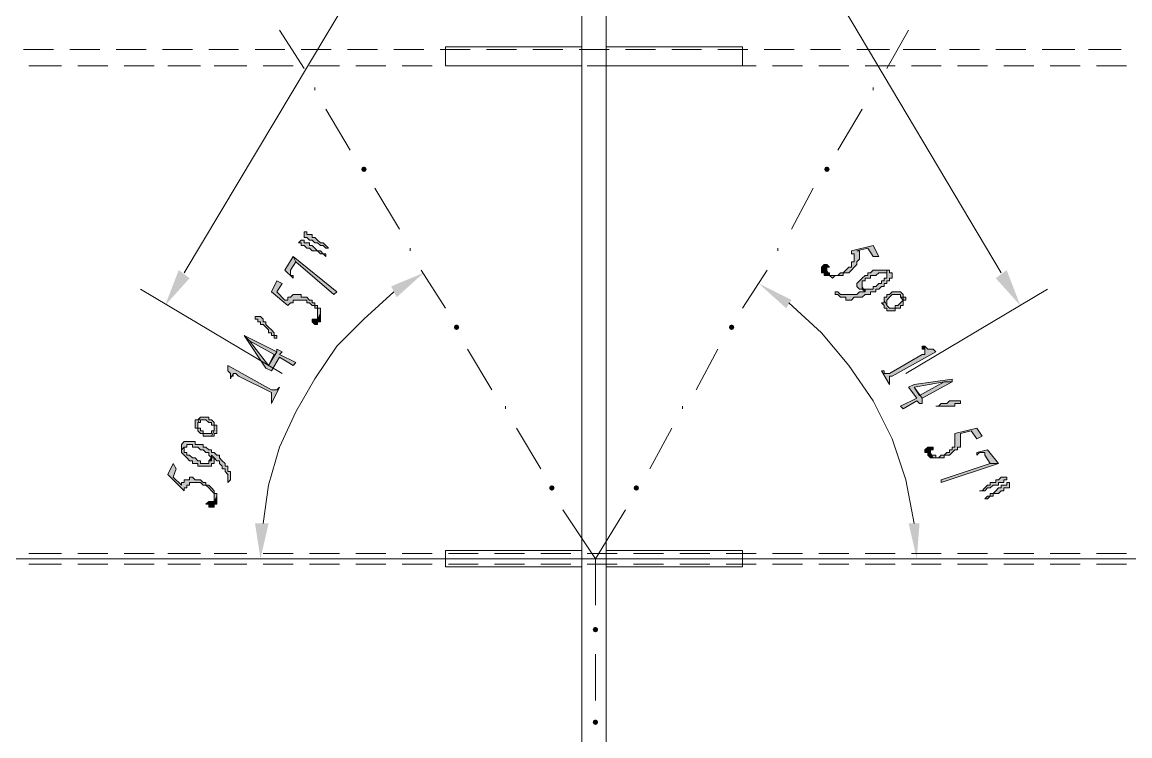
# Model space of a CAD drawing. Header units: millimetres. Extents: x 6 to 291, y 4 to 206.
# Drawn here: x 128.55 to 145.76, y 38.65 to 49.74 of the extents above; entities that cross this region are included whole.
import ezdxf

# ---------------------------------------------------------------- set-up
doc = ezdxf.new("R2010")
doc.units = ezdxf.units.MM
doc.layers.add('C00-00-00', color=7, linetype='Continuous')

msp = doc.modelspace()

# ---------------------------------------------------------------- hatches: boundary and pattern name
at = {"layer": 'C00-00-00'}
h = msp.add_hatch(color=256, dxfattribs=at)
h.dxf.hatch_style = 2
h.paths.add_polyline_path([(133.858003, 47.497996), (133.828106, 47.485561), (133.81567, 47.455663), (133.828106, 47.425765), (133.858003, 47.413329), (133.887901, 47.425765), (133.900337, 47.455663), (133.887901, 47.485561)])
h = msp.add_hatch(color=256, dxfattribs=at)
h.dxf.hatch_style = 2
h.paths.add_polyline_path([(141.054665, 47.497996), (141.024767, 47.485561), (141.012332, 47.455663), (141.024767, 47.425765), (141.054665, 47.413329), (141.084563, 47.425765), (141.096999, 47.455663), (141.084563, 47.485561)])
h = msp.add_hatch(color=256, dxfattribs=at)
h.dxf.hatch_style = 2
h.paths.add_polyline_path([(141.054665, 47.497996), (141.024767, 47.485561), (141.012332, 47.455663), (141.024767, 47.425765), (141.054665, 47.413329), (141.084563, 47.425765), (141.096999, 47.455663), (141.084563, 47.485561)])
h = msp.add_hatch(color=256, dxfattribs=at)
h.dxf.hatch_style = 2
h.paths.add_polyline_path([(132.884331, 46.355003), (132.841997, 46.31267), (132.884331, 46.31267), (132.884331, 46.270336), (132.926664, 46.270336), (132.968997, 46.228003), (133.011331, 46.228003), (133.053664, 46.18567), (133.095997, 46.18567), (133.138331, 46.18567), (133.180664, 46.143336), (133.222997, 46.143336), (133.265331, 46.101003), (133.265331, 46.143336), (133.222997, 46.143336), (133.180664, 46.18567), (133.138331, 46.18567), (133.095997, 46.228003), (133.053664, 46.270336), (133.011331, 46.270336), (133.011331, 46.31267), (132.968997, 46.31267), (132.926664, 46.31267), (132.926664, 46.355003)])
h = msp.add_hatch(color=256, dxfattribs=at)
h.dxf.hatch_style = 2
h.paths.add_polyline_path([(132.926665, 46.439672), (132.926665, 46.397338), (132.968998, 46.397338), (133.011332, 46.355005), (133.053665, 46.355005), (133.095998, 46.312672), (133.138332, 46.312672), (133.180665, 46.270338), (133.222998, 46.270338), (133.265332, 46.228005), (133.307665, 46.228005), (133.265332, 46.270338), (133.222998, 46.312672), (133.180665, 46.312672), (133.138332, 46.355005), (133.095998, 46.397338), (133.053665, 46.397338), (133.053665, 46.439672), (133.011332, 46.439672), (132.968998, 46.439672), (132.968998, 46.482005), (132.926665, 46.482005)])
h = msp.add_hatch(color=256, dxfattribs=at)
h.dxf.hatch_style = 2
h.paths.add_polyline_path([(141.858993, 46.100997), (141.774326, 46.270331), (141.43566, 46.185664), (141.43566, 46.143331), (141.477993, 46.143331), (141.477993, 46.016331), (141.43566, 46.016331), (141.43566, 45.973997), (141.43566, 45.931664), (141.393326, 45.931664), (141.350993, 45.889331), (141.30866, 45.846997), (141.266326, 45.846997), (141.223993, 45.804664), (141.18166, 45.804664), (141.096993, 45.804664), (141.096993, 45.846997), (141.05466, 45.846997), (141.05466, 45.889331), (141.096993, 45.804664), (141.139326, 45.762331), (141.18166, 45.804664), (141.266326, 45.804664), (141.30866, 45.804664), (141.30866, 45.846997), (141.350993, 45.846997), (141.393326, 45.846997), (141.43566, 45.889331), (141.477993, 45.931664), (141.520326, 45.973997), (141.520326, 46.016331), (141.56266, 46.058664), (141.56266, 46.185664), (141.520326, 46.185664), (141.68966, 46.227997), (141.774326, 46.100997)])
h = msp.add_hatch(color=256, dxfattribs=at)
h.dxf.hatch_style = 2
h.paths.add_polyline_path([(132.757336, 46.100997), (132.630336, 45.889331), (132.757336, 45.762331), (132.757336, 45.804664), (132.715003, 45.804664), (132.715003, 45.846997), (132.715003, 45.889331), (132.799669, 46.016331)])
h = msp.add_hatch(color=256, dxfattribs=at)
h.dxf.hatch_style = 2
h.paths.add_polyline_path([(132.757336, 46.100997), (132.79967, 46.016329), (133.392334, 45.508333), (133.434669, 45.550675)])
h = msp.add_hatch(color=256, dxfattribs=at)
h.dxf.hatch_style = 2
h.paths.add_polyline_path([(141.054665, 45.974002), (141.012332, 45.974002), (140.969999, 45.931669), (140.969999, 45.847002), (141.012332, 45.847002), (141.012332, 45.804669), (141.054665, 45.804669), (141.096999, 45.804669), (141.054665, 45.889336), (141.054665, 45.931669), (141.096999, 45.931669)])
h = msp.add_hatch(color=256, dxfattribs=at)
h.dxf.hatch_style = 2
h.paths.add_polyline_path([(130.979336, 45.889334), (131.148665, 45.762339), (130.767664, 45.338996)])
h = msp.add_hatch(color=256, dxfattribs=at)
h.dxf.hatch_style = 2
h.paths.add_polyline_path([(134.28133, 45.635328), (134.365999, 45.466007), (134.789334, 45.847008)])
h = msp.add_hatch(color=256, dxfattribs=at)
h.dxf.hatch_style = 2
h.paths.add_polyline_path([(142.02833, 45.847008), (142.02833, 45.889341), (141.985997, 45.889341), (141.985997, 45.847008), (141.985997, 45.762341), (141.943663, 45.762341), (141.943663, 45.720008), (141.90133, 45.720008), (141.90133, 45.677674), (141.858997, 45.677674), (141.816663, 45.635341), (141.77433, 45.635341), (141.77433, 45.593008), (141.731997, 45.593008), (141.689663, 45.593008), (141.64733, 45.593008), (141.64733, 45.550674), (141.604997, 45.550674), (141.562663, 45.550674), (141.52033, 45.508341), (141.477997, 45.508341), (141.308663, 45.508341), (141.26633, 45.508341), (141.223997, 45.550674), (141.181663, 45.550674), (141.181663, 45.508341), (141.223997, 45.508341), (141.26633, 45.466008), (141.350997, 45.466008), (141.350997, 45.423674), (141.435663, 45.423674), (141.477997, 45.466008), (141.562663, 45.466008), (141.604997, 45.466008), (141.64733, 45.508341), (141.689663, 45.508341), (141.731997, 45.508341), (141.731997, 45.550674), (141.77433, 45.550674), (141.816663, 45.550674), (141.816663, 45.593008), (141.858997, 45.593008), (141.90133, 45.635341), (141.943663, 45.635341), (141.943663, 45.677674), (141.985997, 45.677674), (141.985997, 45.720008), (142.02833, 45.720008), (142.02833, 45.762341), (142.070663, 45.762341), (142.070663, 45.847008)])
h = msp.add_hatch(color=256, dxfattribs=at)
h.dxf.hatch_style = 2
h.paths.add_polyline_path([(141.986004, 45.889334), (141.859004, 45.889334), (141.816671, 45.889334), (141.774337, 45.889334), (141.732004, 45.847001), (141.689671, 45.847001), (141.689671, 45.804667), (141.647337, 45.804667), (141.605004, 45.762334), (141.562671, 45.720001), (141.520337, 45.677667), (141.520337, 45.635334), (141.562671, 45.593001), (141.605004, 45.593001), (141.647337, 45.550667), (141.605004, 45.635334), (141.605004, 45.677667), (141.605004, 45.720001), (141.647337, 45.720001), (141.647337, 45.762334), (141.689671, 45.762334), (141.732004, 45.762334), (141.732004, 45.804667), (141.774337, 45.804667), (141.816671, 45.804667), (141.859004, 45.847001), (141.901337, 45.847001), (141.986004, 45.847001)])
h = msp.add_hatch(color=256, dxfattribs=at)
h.dxf.hatch_style = 2
h.paths.add_polyline_path([(143.848665, 45.889334), (143.679328, 45.762339), (144.060328, 45.338996)])
h = msp.add_hatch(color=256, dxfattribs=at)
h.dxf.hatch_style = 2
h.paths.add_polyline_path([(132.50333, 45.719997), (132.418663, 45.550663), (132.672663, 45.338997), (132.714997, 45.38133), (132.75733, 45.38133), (132.75733, 45.423663), (132.799663, 45.423663), (132.88433, 45.423663), (132.926663, 45.423663), (132.968997, 45.423663), (132.968997, 45.38133), (133.01133, 45.38133), (133.053663, 45.338997), (133.095997, 45.338997), (133.095997, 45.296663), (133.13833, 45.296663), (133.13833, 45.25433), (133.13833, 45.169663), (133.13833, 45.12733), (133.180663, 45.211997), (133.180663, 45.25433), (133.180663, 45.296663), (133.13833, 45.296663), (133.13833, 45.338997), (133.095997, 45.338997), (133.095997, 45.38133), (133.053663, 45.38133), (133.053663, 45.423663), (133.01133, 45.423663), (132.968997, 45.465997), (132.926663, 45.465997), (132.88433, 45.465997), (132.88433, 45.50833), (132.75733, 45.50833), (132.714997, 45.465997), (132.672663, 45.465997), (132.672663, 45.423663), (132.63033, 45.423663), (132.50333, 45.550663), (132.587997, 45.677663)])
h = msp.add_hatch(color=256, dxfattribs=at)
h.dxf.hatch_style = 2
h.paths.add_polyline_path([(140.419659, 45.29667), (140.504328, 45.423665), (139.996332, 45.67767)])
h = msp.add_hatch(color=256, dxfattribs=at)
h.dxf.hatch_style = 2
h.paths.add_polyline_path([(141.647329, 45.593002), (141.604996, 45.593002), (141.604996, 45.635335), (141.647329, 45.550669)])
h = msp.add_hatch(color=256, dxfattribs=at)
h.dxf.hatch_style = 2
h.paths.add_polyline_path([(142.239994, 45.423665), (142.19766, 45.465998), (142.239994, 45.465998), (142.239994, 45.423665), (142.19766, 45.381331), (142.155327, 45.338998), (142.112994, 45.338998), (142.112994, 45.296665), (142.028327, 45.296665), (141.985994, 45.338998), (141.94366, 45.423665), (141.94366, 45.381331), (141.901327, 45.381331), (141.94366, 45.338998), (141.94366, 45.296665), (141.985994, 45.296665), (141.985994, 45.254331), (142.112994, 45.254331), (142.112994, 45.296665), (142.155327, 45.296665), (142.19766, 45.296665), (142.19766, 45.338998), (142.239994, 45.338998), (142.239994, 45.381331)])
h = msp.add_hatch(color=256, dxfattribs=at)
h.dxf.hatch_style = 2
h.paths.add_polyline_path([(142.239994, 45.508333), (142.19766, 45.550666), (142.155327, 45.550666), (142.112994, 45.550666), (142.07066, 45.550666), (142.028327, 45.508333), (141.985994, 45.508333), (141.985994, 45.466), (141.94366, 45.466), (141.94366, 45.423666), (141.985994, 45.339), (141.985994, 45.423666), (142.028327, 45.466), (142.07066, 45.508333), (142.112994, 45.508333), (142.155327, 45.508333), (142.19766, 45.508333), (142.19766, 45.466), (142.239994, 45.423666), (142.282327, 45.423666), (142.282327, 45.466), (142.239994, 45.466)])
h = msp.add_hatch(color=256, dxfattribs=at)
h.dxf.hatch_style = 2
h.paths.add_polyline_path([(132.164664, 45.169675), (132.164664, 45.127342), (132.206997, 45.127342), (132.206997, 45.085008), (132.24933, 45.085008), (132.24933, 45.042675), (132.291664, 45.042675), (132.333997, 45.000342), (132.37633, 44.958008), (132.37633, 44.915675), (132.418664, 44.915675), (132.418664, 44.873342), (132.460997, 44.873342), (132.460997, 44.831008), (132.50333, 44.831008), (132.50333, 44.873342), (132.460997, 44.873342), (132.460997, 44.915675), (132.418664, 44.958008), (132.37633, 45.000342), (132.333997, 45.042675), (132.333997, 45.085008), (132.291664, 45.085008), (132.291664, 45.127342), (132.24933, 45.169675), (132.206997, 45.169675)])
h = msp.add_hatch(color=256, dxfattribs=at)
h.dxf.hatch_style = 2
h.paths.add_polyline_path([(133.053668, 45.127333), (133.053668, 45.084999), (133.096001, 45.042666), (133.138335, 45.042666), (133.138335, 45.084999), (133.180668, 45.084999), (133.180668, 45.127333), (133.180668, 45.211999), (133.138335, 45.127333)])
h = msp.add_hatch(color=256, dxfattribs=at)
h.dxf.hatch_style = 2
h.paths.add_polyline_path([(135.297329, 45.042671), (135.267431, 45.030236), (135.254996, 45.000338), (135.267431, 44.97044), (135.297329, 44.958004), (135.327227, 44.97044), (135.339663, 45.000338), (135.327227, 45.030236)])
h = msp.add_hatch(color=256, dxfattribs=at)
h.dxf.hatch_style = 2
h.paths.add_polyline_path([(139.573005, 45.042671), (139.543107, 45.030236), (139.530672, 45.000338), (139.543107, 44.97044), (139.573005, 44.958004), (139.602903, 44.97044), (139.615339, 45.000338), (139.602903, 45.030236)])
h = msp.add_hatch(color=256, dxfattribs=at)
h.dxf.hatch_style = 2
h.paths.add_polyline_path([(139.573005, 45.042671), (139.543107, 45.030236), (139.530672, 45.000338), (139.543107, 44.97044), (139.573005, 44.958004), (139.602903, 44.97044), (139.615339, 45.000338), (139.602903, 45.030236)])
h = msp.add_hatch(color=256, dxfattribs=at)
h.dxf.hatch_style = 2
h.paths.add_polyline_path([(131.995335, 44.873343), (132.334001, 44.365343), (132.418668, 44.32301), (132.545668, 44.534676), (132.757335, 44.407676), (132.799668, 44.45001), (132.545668, 44.57701), (132.588001, 44.619343), (132.503335, 44.661676), (132.503335, 44.619343), (132.376335, 44.407676), (132.080001, 44.788676)])
h = msp.add_hatch(color=256, dxfattribs=at)
h.dxf.hatch_style = 2
h.paths.add_polyline_path([(131.995335, 44.873343), (132.080003, 44.788674), (132.461004, 44.576995), (132.376335, 44.407674), (132.50333, 44.619337)])
h = msp.add_hatch(color=256, dxfattribs=at)
h.dxf.hatch_style = 2
h.paths.add_polyline_path([(142.748005, 44.619337), (142.705672, 44.66167), (142.663339, 44.66167), (142.621005, 44.66167), (142.578672, 44.704004), (142.578672, 44.619337), (142.578672, 44.577004), (142.536339, 44.577004), (142.028339, 44.28067), (141.986005, 44.28067), (141.943672, 44.28067), (141.943672, 44.323004), (141.901339, 44.323004), (142.028339, 44.111337), (142.028339, 44.15367), (142.028339, 44.196004), (142.028339, 44.238337), (142.070672, 44.238337)])
h = msp.add_hatch(color=256, dxfattribs=at)
h.dxf.hatch_style = 2
h.paths.add_polyline_path([(142.578668, 44.704006), (142.536335, 44.704006), (142.536335, 44.661672), (142.578668, 44.661672), (142.578668, 44.619339)])
h = msp.add_hatch(color=256, dxfattribs=at)
h.dxf.hatch_style = 2
h.paths.add_polyline_path([(131.741337, 44.407674), (131.741337, 44.323007), (131.78367, 44.280674), (131.78367, 44.196007), (131.826003, 44.280674), (131.868337, 44.280674), (131.91067, 44.23834), (132.41867, 43.98434), (132.41867, 43.942007), (132.41867, 43.85734), (132.41867, 43.815007), (132.54567, 44.069007), (132.503337, 44.026674), (132.41867, 44.026674)])
h = msp.add_hatch(color=256, dxfattribs=at)
h.dxf.hatch_style = 2
h.paths.add_polyline_path([(131.783663, 44.19601), (131.783663, 44.238336), (131.825997, 44.238336), (131.825997, 44.280663)])
h = msp.add_hatch(color=256, dxfattribs=at)
h.dxf.hatch_style = 2
h.paths.add_polyline_path([(143.001995, 44.153668), (143.001995, 44.196001), (142.409328, 44.111334), (142.324661, 44.069001), (142.451661, 43.899668), (142.197661, 43.772668), (142.239995, 43.730334), (142.451661, 43.857334), (142.493995, 43.815001), (142.536328, 43.815001), (142.536328, 43.899668), (142.409328, 44.069001), (142.874995, 44.153668)])
h = msp.add_hatch(color=256, dxfattribs=at)
h.dxf.hatch_style = 2
h.paths.add_polyline_path([(143.001995, 44.153668), (142.875, 44.153668), (142.493999, 43.942004), (142.409331, 44.068999), (142.536326, 43.899662)])
h = msp.add_hatch(color=256, dxfattribs=at)
h.dxf.hatch_style = 2
h.paths.add_polyline_path([(143.129006, 43.857336), (143.044339, 43.857336), (143.002006, 43.857336), (142.959672, 43.857336), (142.917339, 43.815002), (142.875006, 43.815002), (142.832672, 43.815002), (142.790339, 43.772669), (142.748006, 43.772669), (142.790339, 43.772669), (142.832672, 43.772669), (142.875006, 43.772669), (142.917339, 43.772669), (143.044339, 43.772669), (143.044339, 43.815002), (143.129006, 43.815002)])
h = msp.add_hatch(color=256, dxfattribs=at)
h.dxf.hatch_style = 2
h.paths.add_polyline_path([(131.233333, 43.518661), (131.233333, 43.476328), (131.233333, 43.433995), (131.275667, 43.433995), (131.275667, 43.391661), (131.318, 43.349328), (131.360333, 43.349328), (131.360333, 43.306995), (131.402667, 43.306995), (131.445, 43.306995), (131.487333, 43.306995), (131.529667, 43.391661), (131.487333, 43.391661), (131.487333, 43.349328), (131.445, 43.349328), (131.402667, 43.349328), (131.360333, 43.349328), (131.360333, 43.391661), (131.318, 43.391661), (131.318, 43.433995), (131.275667, 43.433995), (131.275667, 43.518661), (131.318, 43.603328), (131.275667, 43.560995), (131.233333, 43.560995)])
h = msp.add_hatch(color=256, dxfattribs=at)
h.dxf.hatch_style = 2
h.paths.add_polyline_path([(131.318002, 43.60333), (131.275669, 43.518663), (131.318002, 43.518663), (131.318002, 43.560997), (131.402669, 43.560997), (131.445002, 43.518663), (131.487335, 43.518663), (131.487335, 43.47633), (131.529669, 43.47633), (131.529669, 43.391663), (131.487335, 43.306997), (131.529669, 43.306997), (131.529669, 43.34933), (131.572002, 43.34933), (131.572002, 43.391663), (131.572002, 43.433997), (131.572002, 43.47633), (131.529669, 43.47633), (131.529669, 43.518663), (131.487335, 43.560997), (131.445002, 43.560997), (131.445002, 43.60333)])
h = msp.add_hatch(color=256, dxfattribs=at)
h.dxf.hatch_style = 2
h.paths.add_polyline_path([(143.467664, 43.306998), (143.382997, 43.433998), (143.044331, 43.349331), (143.044331, 43.179998), (143.044331, 43.137665), (143.001997, 43.137665), (143.001997, 43.095331), (142.959664, 43.095331), (142.959664, 43.052998), (142.917331, 43.052998), (142.874997, 43.010665), (142.832664, 43.010665), (142.790331, 42.968331), (142.747997, 42.968331), (142.747997, 43.010665), (142.705664, 43.010665), (142.663331, 43.010665), (142.663331, 43.052998), (142.705664, 42.968331), (142.832664, 42.968331), (142.874997, 42.968331), (142.874997, 43.010665), (142.917331, 43.010665), (142.959664, 43.010665), (143.001997, 43.052998), (143.044331, 43.095331), (143.086664, 43.095331), (143.086664, 43.137665), (143.128997, 43.137665), (143.128997, 43.179998), (143.128997, 43.349331), (143.298331, 43.391665), (143.382997, 43.264665)])
h = msp.add_hatch(color=256, dxfattribs=at)
h.dxf.hatch_style = 2
h.paths.add_polyline_path([(131.02167, 43.180003), (131.02167, 43.13767), (131.02167, 43.095336), (131.064003, 43.13767), (131.106337, 43.13767), (131.106337, 43.180003), (131.191003, 43.180003), (131.191003, 43.13767), (131.233337, 43.13767), (131.27567, 43.13767), (131.318003, 43.095336), (131.360337, 43.095336), (131.40267, 43.053003), (131.445003, 43.053003), (131.445003, 43.01067), (131.487337, 42.968336), (131.487337, 43.01067), (131.52967, 42.968336), (131.572003, 42.926003), (131.614337, 42.926003), (131.614337, 42.88367), (131.65667, 42.841336), (131.65667, 42.799003), (131.699003, 42.799003), (131.699003, 42.75667), (131.741337, 42.714336), (131.741337, 42.62967), (131.741337, 42.587336), (131.78367, 42.62967), (131.78367, 42.75667), (131.741337, 42.75667), (131.741337, 42.799003), (131.741337, 42.841336), (131.699003, 42.841336), (131.699003, 42.88367), (131.65667, 42.926003), (131.614337, 42.968336), (131.614337, 43.01067), (131.572003, 43.01067), (131.52967, 43.053003), (131.487337, 43.053003), (131.487337, 43.095336), (131.445003, 43.095336), (131.40267, 43.13767), (131.360337, 43.13767), (131.360337, 43.180003), (131.318003, 43.180003), (131.233337, 43.180003), (131.233337, 43.222336), (131.064003, 43.222336)])
h = msp.add_hatch(color=256, dxfattribs=at)
h.dxf.hatch_style = 2
h.paths.add_polyline_path([(131.02167, 43.095334), (131.02167, 43.053001), (131.064003, 43.010668), (131.106337, 42.968334), (131.14867, 42.926001), (131.191003, 42.926001), (131.191003, 42.883668), (131.233337, 42.883668), (131.27567, 42.883668), (131.27567, 42.841334), (131.318003, 42.841334), (131.360337, 42.841334), (131.487337, 42.841334), (131.487337, 42.883668), (131.52967, 42.883668), (131.52967, 42.968334), (131.487337, 42.968334), (131.445003, 42.926001), (131.445003, 42.883668), (131.40267, 42.883668), (131.360337, 42.883668), (131.318003, 42.883668), (131.318003, 42.926001), (131.27567, 42.926001), (131.233337, 42.968334), (131.191003, 42.968334), (131.14867, 43.010668), (131.106337, 43.010668), (131.106337, 43.053001), (131.064003, 43.053001), (131.064003, 43.095334), (131.064003, 43.137668)])
h = msp.add_hatch(color=256, dxfattribs=at)
h.dxf.hatch_style = 2
h.paths.add_polyline_path([(142.705663, 43.137677), (142.620996, 43.137677), (142.578663, 43.095343), (142.578663, 43.05301), (142.620996, 43.05301), (142.620996, 43.010677), (142.663329, 42.968343), (142.705663, 42.968343), (142.663329, 43.05301), (142.663329, 43.095343), (142.705663, 43.095343)])
h = msp.add_hatch(color=256, dxfattribs=at)
h.dxf.hatch_style = 2
h.paths.add_polyline_path([(143.72167, 42.883671), (143.552337, 43.095338), (143.383003, 43.053004), (143.383003, 43.010671), (143.425337, 43.053004), (143.510003, 43.053004), (143.510003, 43.010671), (143.59467, 42.883671)])
h = msp.add_hatch(color=256, dxfattribs=at)
h.dxf.hatch_style = 2
h.paths.add_polyline_path([(130.894667, 42.883671), (130.81, 42.714338), (131.064, 42.460338), (131.064, 42.502671), (131.106334, 42.502671), (131.106334, 42.545004), (131.148667, 42.545004), (131.148667, 42.587338), (131.318, 42.587338), (131.360334, 42.545004), (131.402667, 42.545004), (131.445, 42.502671), (131.487334, 42.460338), (131.529667, 42.418004), (131.529667, 42.333338), (131.529667, 42.291004), (131.572, 42.375671), (131.572, 42.418004), (131.529667, 42.418004), (131.529667, 42.460338), (131.487334, 42.502671), (131.445, 42.545004), (131.402667, 42.545004), (131.402667, 42.587338), (131.360334, 42.587338), (131.318, 42.629671), (131.275667, 42.629671), (131.233334, 42.629671), (131.191, 42.672004), (131.148667, 42.672004), (131.148667, 42.629671), (131.106334, 42.629671), (131.064, 42.629671), (131.064, 42.587338), (131.021667, 42.587338), (131.021667, 42.545004), (130.894667, 42.672004), (130.937, 42.799004)])
h = msp.add_hatch(color=256, dxfattribs=at)
h.dxf.hatch_style = 2
h.paths.add_polyline_path([(131.487331, 42.96834), (131.487331, 42.925997), (131.444997, 42.925997), (131.487331, 42.96834), (131.487331, 43.010666)])
h = msp.add_hatch(color=256, dxfattribs=at)
h.dxf.hatch_style = 2
h.paths.add_polyline_path([(143.72167, 42.883671), (143.594659, 42.883671), (142.832674, 42.629665), (142.832674, 42.587339)])
h = msp.add_hatch(color=256, dxfattribs=at)
h.dxf.hatch_style = 2
h.paths.add_polyline_path([(136.779006, 42.545004), (136.749108, 42.532568), (136.736672, 42.50267), (136.749108, 42.472773), (136.779006, 42.460337), (136.808904, 42.472773), (136.821339, 42.50267), (136.808904, 42.532568)])
h = msp.add_hatch(color=256, dxfattribs=at)
h.dxf.hatch_style = 2
h.paths.add_polyline_path([(138.091329, 42.545004), (138.061431, 42.532568), (138.048996, 42.50267), (138.061431, 42.472773), (138.091329, 42.460337), (138.121227, 42.472773), (138.133662, 42.50267), (138.121227, 42.532568)])
h = msp.add_hatch(color=256, dxfattribs=at)
h.dxf.hatch_style = 2
h.paths.add_polyline_path([(138.091329, 42.545004), (138.061431, 42.532568), (138.048996, 42.50267), (138.061431, 42.472773), (138.091329, 42.460337), (138.121227, 42.472773), (138.133662, 42.50267), (138.121227, 42.532568)])
h = msp.add_hatch(color=256, dxfattribs=at)
h.dxf.hatch_style = 2
h.paths.add_polyline_path([(143.848665, 42.672008), (143.806331, 42.672008), (143.763998, 42.672008), (143.721665, 42.629674), (143.679331, 42.629674), (143.679331, 42.587341), (143.636998, 42.587341), (143.594665, 42.587341), (143.594665, 42.545008), (143.552331, 42.545008), (143.509998, 42.502674), (143.467665, 42.460341), (143.425331, 42.460341), (143.467665, 42.460341), (143.509998, 42.460341), (143.552331, 42.502674), (143.594665, 42.502674), (143.636998, 42.545008), (143.679331, 42.545008), (143.721665, 42.545008), (143.721665, 42.587341), (143.763998, 42.587341), (143.806331, 42.587341), (143.806331, 42.629674), (143.848665, 42.629674)])
h = msp.add_hatch(color=256, dxfattribs=at)
h.dxf.hatch_style = 2
h.paths.add_polyline_path([(143.891007, 42.544997), (143.891007, 42.58733), (143.848674, 42.58733), (143.848674, 42.544997), (143.80634, 42.544997), (143.764007, 42.544997), (143.764007, 42.502663), (143.721674, 42.502663), (143.67934, 42.46033), (143.637007, 42.417997), (143.594674, 42.417997), (143.594674, 42.375663), (143.55234, 42.375663), (143.510007, 42.33333), (143.55234, 42.33333), (143.594674, 42.375663), (143.637007, 42.375663), (143.637007, 42.417997), (143.67934, 42.417997), (143.721674, 42.417997), (143.764007, 42.46033), (143.80634, 42.46033), (143.80634, 42.502663), (143.848674, 42.502663), (143.891007, 42.502663)])
h = msp.add_hatch(color=256, dxfattribs=at)
h.dxf.hatch_style = 2
h.paths.add_polyline_path([(131.444997, 42.291007), (131.402663, 42.248674), (131.444997, 42.248674), (131.444997, 42.20634), (131.529663, 42.20634), (131.529663, 42.248674), (131.571997, 42.248674), (131.571997, 42.291007), (131.571997, 42.375674), (131.529663, 42.291007), (131.48733, 42.291007)])
h = msp.add_hatch(color=256, dxfattribs=at)
h.dxf.hatch_style = 2
h.paths.add_polyline_path([(132.376335, 41.952333), (132.164664, 41.952333), (132.249332, 41.401995)])
h = msp.add_hatch(color=256, dxfattribs=at)
h.dxf.hatch_style = 2
h.paths.add_polyline_path([(142.493999, 41.952333), (142.324662, 41.952333), (142.451673, 41.401995)])
h = msp.add_hatch(color=256, dxfattribs=at)
h.dxf.hatch_style = 2
h.paths.add_polyline_path([(137.456339, 40.343669), (137.426441, 40.331233), (137.414005, 40.301335), (137.426441, 40.271437), (137.456339, 40.259002), (137.486237, 40.271437), (137.498672, 40.301335), (137.486237, 40.331233)])
h = msp.add_hatch(color=256, dxfattribs=at)
h.dxf.hatch_style = 2
h.paths.add_polyline_path([(137.456339, 38.904334), (137.426441, 38.891899), (137.414005, 38.862001), (137.426441, 38.832103), (137.456339, 38.819668), (137.486237, 38.832103), (137.498672, 38.862001), (137.486237, 38.891899)])

# ---------------------------------------------------------------- linework, layer by layer
at = {"layer": 'C00-00-00', "lineweight": 5}
for points in [[(137.244659, 34.67101), (137.244659, 64.473665)], [(137.62566, 34.67101), (137.62566, 64.473665)], [(139.742326, 60.367342), (131.063996, 45.847008)], [(135.128, 60.367342), (143.763996, 45.847008)], [(132.926665, 49.022008), (132.545664, 49.614672)], [(141.986004, 49.022008), (142.324662, 49.614672)], [(141.986004, 49.022008), (142.324662, 49.614672)], [(128.566337, 49.31834), (129.031998, 49.31834)], [(129.286004, 49.31834), (129.751665, 49.31834)], [(130.005663, 49.31834), (130.471332, 49.31834)], [(130.72533, 49.31834), (131.190999, 49.31834)], [(131.444997, 49.31834), (131.910666, 49.31834)], [(132.164664, 49.31834), (132.630333, 49.31834)], [(132.884331, 49.31834), (133.35, 49.31834)], [(133.603998, 49.31834), (134.069667, 49.31834)], [(134.323665, 49.31834), (134.789334, 49.31834)], [(135.043332, 49.31834), (135.508993, 49.31834)], [(137.244659, 49.064334), (135.128, 49.064334), (135.128, 49.360666), (137.244659, 49.360666)], [(135.762999, 49.31834), (136.228668, 49.31834)], [(136.482674, 49.31834), (136.948327, 49.31834)], [(137.202333, 49.31834), (137.668002, 49.31834)], [(137.62566, 49.064334), (139.742326, 49.064334), (139.742326, 49.360666), (137.62566, 49.360666)], [(137.922008, 49.31834), (138.387661, 49.31834)], [(138.641667, 49.31834), (139.107336, 49.31834)], [(139.361326, 49.31834), (139.826995, 49.31834)], [(140.081001, 49.31834), (140.54667, 49.31834)], [(140.80066, 49.31834), (141.266329, 49.31834)], [(141.520335, 49.31834), (142.02833, 49.31834)], [(142.239994, 49.31834), (142.748005, 49.31834)], [(142.959669, 49.31834), (143.425338, 49.31834)], [(143.679328, 49.31834), (144.144997, 49.31834)], [(144.399003, 49.31834), (144.906998, 49.31834)], [(145.118661, 49.31834), (145.626673, 49.31834)], [(128.650997, 49.064334), (129.159001, 49.064334)], [(129.412999, 49.064334), (129.878668, 49.064334)], [(130.132666, 49.064334), (130.598335, 49.064334)], [(130.809998, 49.064334), (131.318002, 49.064334)], [(131.529665, 49.064334), (132.037669, 49.064334)], [(132.291667, 49.064334), (132.757336, 49.064334)], [(133.011334, 49.064334), (133.477003, 49.064334)], [(133.731001, 49.064334), (134.19667, 49.064334)], [(134.450668, 49.064334), (134.916337, 49.064334)], [(135.128, 49.064334), (135.636004, 49.064334)], [(135.889994, 49.064334), (136.355663, 49.064334)], [(136.609669, 49.064334), (137.075338, 49.064334)], [(137.329328, 49.064334), (137.794997, 49.064334)], [(138.049003, 49.064334), (138.514672, 49.064334)], [(138.768661, 49.064334), (139.234331, 49.064334)], [(139.488337, 49.064334), (139.954006, 49.064334)], [(140.207996, 49.064334), (140.673665, 49.064334)], [(140.927671, 49.064334), (141.39334, 49.064334)], [(141.647329, 49.064334), (142.112999, 49.064334)], [(142.367004, 49.064334), (142.832674, 49.064334)], [(143.086663, 49.064334), (143.552333, 49.064334)], [(143.806339, 49.064334), (144.272008, 49.064334)], [(144.525997, 49.064334), (144.991667, 49.064334)], [(145.245672, 49.064334), (145.711326, 49.064334)], [(133.096002, 48.683333), (133.096002, 48.725675)], [(141.77434, 48.683333), (141.77434, 48.725675)], [(141.77434, 48.683333), (141.77434, 48.725675)], [(133.646332, 47.751995), (133.265331, 48.387001)], [(141.224003, 47.751995), (141.605003, 48.387001)], [(141.224003, 47.751995), (141.605003, 48.387001)], [(134.408333, 46.52434), (134.027333, 47.159331)], [(140.504328, 46.52434), (140.843002, 47.159331)], [(140.504328, 46.52434), (140.843002, 47.159331)], [(134.577671, 46.185666), (134.577671, 46.228008)], [(140.292664, 46.185666), (140.292664, 46.228008)], [(140.292664, 46.185666), (140.292664, 46.228008)], [(135.128, 45.29667), (134.747, 45.889334)], [(139.742326, 45.29667), (140.123327, 45.889334)], [(139.742326, 45.29667), (140.123327, 45.889334)], [(132.587999, 44.280663), (130.386663, 45.593002)], [(134.323665, 45.550675), (133.857998, 45.127342), (133.434665, 44.704009), (133.095998, 44.196009), (132.799665, 43.688009), (132.545665, 43.137675), (132.376331, 42.545009), (132.291665, 41.952342)], [(142.282336, 44.280663), (144.483671, 45.593002)], [(142.409331, 41.952333), (142.282336, 42.629665), (142.070672, 43.264672), (141.77434, 43.857336), (141.39334, 44.407674), (140.969997, 44.915669), (140.462001, 45.381338)], [(135.847667, 44.026673), (135.466667, 44.661663)], [(139.022667, 44.026673), (139.361326, 44.661663)], [(139.022667, 44.026673), (139.361326, 44.661663)], [(136.059331, 43.730341), (136.059331, 43.772667)], [(138.811004, 43.730341), (138.811004, 43.772667)], [(138.811004, 43.730341), (138.811004, 43.772667)], [(136.609669, 42.799002), (136.228668, 43.434009)], [(138.302992, 42.799002), (138.641667, 43.434009)], [(138.302992, 42.799002), (138.641667, 43.434009)], [(137.456339, 41.401995), (136.948327, 42.163996)], [(137.456339, 41.401995), (137.922008, 42.163996)], [(137.456339, 41.401995), (137.922008, 42.163996)], [(137.244659, 41.275), (135.128, 41.275), (135.128, 41.529006), (137.244659, 41.529006)], [(137.62566, 41.275), (139.742326, 41.275), (139.742326, 41.529006), (137.62566, 41.529006)], [(110.109001, 41.401995), (265.21834, 41.401995)], [(128.650997, 41.486663), (129.159001, 41.486663)], [(129.412999, 41.486663), (129.878668, 41.486663)], [(130.132666, 41.486663), (130.598335, 41.486663)], [(130.809998, 41.486663), (131.318002, 41.486663)], [(131.529665, 41.486663), (132.037669, 41.486663)], [(132.291667, 41.486663), (132.757336, 41.486663)], [(133.011334, 41.486663), (133.477003, 41.486663)], [(133.731001, 41.486663), (134.19667, 41.486663)], [(134.450668, 41.486663), (134.916337, 41.486663)], [(135.170335, 41.486663), (135.636004, 41.486663)], [(135.889994, 41.486663), (136.355663, 41.486663)], [(136.609669, 41.486663), (137.075338, 41.486663)], [(137.329328, 41.486663), (137.794997, 41.486663)], [(137.456339, 41.401995), (137.456339, 40.682336)], [(138.049003, 41.486663), (138.514672, 41.486663)], [(138.768661, 41.486663), (139.234331, 41.486663)], [(139.488337, 41.486663), (139.954006, 41.486663)], [(140.207996, 41.486663), (140.673665, 41.486663)], [(140.927671, 41.486663), (141.39334, 41.486663)], [(141.647329, 41.486663), (142.112999, 41.486663)], [(142.367004, 41.486663), (142.832674, 41.486663)], [(143.086663, 41.486663), (143.552333, 41.486663)], [(143.806339, 41.486663), (144.272008, 41.486663)], [(144.525997, 41.486663), (144.991667, 41.486663)], [(145.245672, 41.486663), (145.711326, 41.486663)], [(129.159001, 41.317342), (128.650997, 41.317342)], [(129.878668, 41.317342), (129.412999, 41.317342)], [(130.598335, 41.317342), (130.132666, 41.317342)], [(131.318002, 41.317342), (130.809998, 41.317342)], [(132.037669, 41.317342), (131.529665, 41.317342)], [(132.757336, 41.317342), (132.291667, 41.317342)], [(133.477003, 41.317342), (133.011334, 41.317342)], [(134.19667, 41.317342), (133.731001, 41.317342)], [(134.916337, 41.317342), (134.450668, 41.317342)], [(135.636004, 41.317342), (135.170335, 41.317342)], [(136.355663, 41.317342), (135.889994, 41.317342)], [(137.075338, 41.317342), (136.609669, 41.317342)], [(137.794997, 41.317342), (137.329328, 41.317342)], [(138.514672, 41.317342), (138.049003, 41.317342)], [(139.234331, 41.317342), (138.768661, 41.317342)], [(139.954006, 41.317342), (139.488337, 41.317342)], [(140.673665, 41.317342), (140.207996, 41.317342)], [(141.39334, 41.317342), (140.927671, 41.317342)], [(142.112999, 41.317342), (141.647329, 41.317342)], [(142.832674, 41.317342), (142.367004, 41.317342)], [(143.552333, 41.317342), (143.086663, 41.317342)], [(144.272008, 41.317342), (143.806339, 41.317342)], [(144.991667, 41.317342), (144.525997, 41.317342)], [(145.711326, 41.317342), (145.245672, 41.317342)], [(137.456339, 39.920334), (137.456339, 39.200675)]]:
    msp.add_lwpolyline(points, dxfattribs=at)
at = {"layer": 'C00-00-00', "lineweight": 13}
for points in [[(132.884331, 46.355003), (132.841997, 46.31267), (132.884331, 46.31267), (132.884331, 46.270336), (132.926664, 46.270336), (132.968997, 46.228003), (133.011331, 46.228003), (133.053664, 46.18567), (133.095997, 46.18567), (133.138331, 46.18567), (133.180664, 46.143336), (133.222997, 46.143336), (133.265331, 46.101003), (133.265331, 46.143336), (133.222997, 46.143336), (133.180664, 46.18567), (133.138331, 46.18567), (133.095997, 46.228003), (133.053664, 46.270336), (133.011331, 46.270336), (133.011331, 46.31267), (132.968997, 46.31267), (132.926664, 46.31267), (132.926664, 46.355003)], [(132.926665, 46.439672), (132.926665, 46.397338), (132.968998, 46.397338), (133.011332, 46.355005), (133.053665, 46.355005), (133.095998, 46.312672), (133.138332, 46.312672), (133.180665, 46.270338), (133.222998, 46.270338), (133.265332, 46.228005), (133.307665, 46.228005), (133.265332, 46.270338), (133.222998, 46.312672), (133.180665, 46.312672), (133.138332, 46.355005), (133.095998, 46.397338), (133.053665, 46.397338), (133.053665, 46.439672), (133.011332, 46.439672), (132.968998, 46.439672), (132.968998, 46.482005), (132.926665, 46.482005)], [(141.858993, 46.100997), (141.774326, 46.270331), (141.43566, 46.185664), (141.43566, 46.143331), (141.477993, 46.143331), (141.477993, 46.016331), (141.43566, 46.016331), (141.43566, 45.973997), (141.43566, 45.931664), (141.393326, 45.931664), (141.350993, 45.889331), (141.30866, 45.846997), (141.266326, 45.846997), (141.223993, 45.804664), (141.18166, 45.804664), (141.096993, 45.804664), (141.096993, 45.846997), (141.05466, 45.846997), (141.05466, 45.889331), (141.096993, 45.804664), (141.139326, 45.762331), (141.18166, 45.804664), (141.266326, 45.804664), (141.30866, 45.804664), (141.30866, 45.846997), (141.350993, 45.846997), (141.393326, 45.846997), (141.43566, 45.889331), (141.477993, 45.931664), (141.520326, 45.973997), (141.520326, 46.016331), (141.56266, 46.058664), (141.56266, 46.185664), (141.520326, 46.185664), (141.68966, 46.227997), (141.774326, 46.100997)], [(132.757336, 46.100997), (132.630336, 45.889331), (132.757336, 45.762331), (132.757336, 45.804664), (132.715003, 45.804664), (132.715003, 45.846997), (132.715003, 45.889331), (132.799669, 46.016331)], [(132.757336, 46.100997), (132.79967, 46.016329), (133.392334, 45.508333), (133.434669, 45.550675)], [(141.054665, 45.974002), (141.012332, 45.974002), (140.969999, 45.931669), (140.969999, 45.847002), (141.012332, 45.847002), (141.012332, 45.804669), (141.054665, 45.804669), (141.096999, 45.804669), (141.054665, 45.889336), (141.054665, 45.931669), (141.096999, 45.931669)], [(142.02833, 45.847008), (142.02833, 45.889341), (141.985997, 45.889341), (141.985997, 45.847008), (141.985997, 45.762341), (141.943663, 45.762341), (141.943663, 45.720008), (141.90133, 45.720008), (141.90133, 45.677674), (141.858997, 45.677674), (141.816663, 45.635341), (141.77433, 45.635341), (141.77433, 45.593008), (141.731997, 45.593008), (141.689663, 45.593008), (141.64733, 45.593008), (141.64733, 45.550674), (141.604997, 45.550674), (141.562663, 45.550674), (141.52033, 45.508341), (141.477997, 45.508341), (141.308663, 45.508341), (141.26633, 45.508341), (141.223997, 45.550674), (141.181663, 45.550674), (141.181663, 45.508341), (141.223997, 45.508341), (141.26633, 45.466008), (141.350997, 45.466008), (141.350997, 45.423674), (141.435663, 45.423674), (141.477997, 45.466008), (141.562663, 45.466008), (141.604997, 45.466008), (141.64733, 45.508341), (141.689663, 45.508341), (141.731997, 45.508341), (141.731997, 45.550674), (141.77433, 45.550674), (141.816663, 45.550674), (141.816663, 45.593008), (141.858997, 45.593008), (141.90133, 45.635341), (141.943663, 45.635341), (141.943663, 45.677674), (141.985997, 45.677674), (141.985997, 45.720008), (142.02833, 45.720008), (142.02833, 45.762341), (142.070663, 45.762341), (142.070663, 45.847008)], [(141.986004, 45.889334), (141.859004, 45.889334), (141.816671, 45.889334), (141.774337, 45.889334), (141.732004, 45.847001), (141.689671, 45.847001), (141.689671, 45.804667), (141.647337, 45.804667), (141.605004, 45.762334), (141.562671, 45.720001), (141.520337, 45.677667), (141.520337, 45.635334), (141.562671, 45.593001), (141.605004, 45.593001), (141.647337, 45.550667), (141.605004, 45.635334), (141.605004, 45.677667), (141.605004, 45.720001), (141.647337, 45.720001), (141.647337, 45.762334), (141.689671, 45.762334), (141.732004, 45.762334), (141.732004, 45.804667), (141.774337, 45.804667), (141.816671, 45.804667), (141.859004, 45.847001), (141.901337, 45.847001), (141.986004, 45.847001)], [(132.50333, 45.719997), (132.418663, 45.550663), (132.672663, 45.338997), (132.714997, 45.38133), (132.75733, 45.38133), (132.75733, 45.423663), (132.799663, 45.423663), (132.88433, 45.423663), (132.926663, 45.423663), (132.968997, 45.423663), (132.968997, 45.38133), (133.01133, 45.38133), (133.053663, 45.338997), (133.095997, 45.338997), (133.095997, 45.296663), (133.13833, 45.296663), (133.13833, 45.25433), (133.13833, 45.169663), (133.13833, 45.12733), (133.180663, 45.211997), (133.180663, 45.25433), (133.180663, 45.296663), (133.13833, 45.296663), (133.13833, 45.338997), (133.095997, 45.338997), (133.095997, 45.38133), (133.053663, 45.38133), (133.053663, 45.423663), (133.01133, 45.423663), (132.968997, 45.465997), (132.926663, 45.465997), (132.88433, 45.465997), (132.88433, 45.50833), (132.75733, 45.50833), (132.714997, 45.465997), (132.672663, 45.465997), (132.672663, 45.423663), (132.63033, 45.423663), (132.50333, 45.550663), (132.587997, 45.677663)], [(141.647329, 45.593002), (141.604996, 45.593002), (141.604996, 45.635335), (141.647329, 45.550669)], [(142.239994, 45.423665), (142.19766, 45.465998), (142.239994, 45.465998), (142.239994, 45.423665), (142.19766, 45.381331), (142.155327, 45.338998), (142.112994, 45.338998), (142.112994, 45.296665), (142.028327, 45.296665), (141.985994, 45.338998), (141.94366, 45.423665), (141.94366, 45.381331), (141.901327, 45.381331), (141.94366, 45.338998), (141.94366, 45.296665), (141.985994, 45.296665), (141.985994, 45.254331), (142.112994, 45.254331), (142.112994, 45.296665), (142.155327, 45.296665), (142.19766, 45.296665), (142.19766, 45.338998), (142.239994, 45.338998), (142.239994, 45.381331)], [(142.239994, 45.508333), (142.19766, 45.550666), (142.155327, 45.550666), (142.112994, 45.550666), (142.07066, 45.550666), (142.028327, 45.508333), (141.985994, 45.508333), (141.985994, 45.466), (141.94366, 45.466), (141.94366, 45.423666), (141.985994, 45.339), (141.985994, 45.423666), (142.028327, 45.466), (142.07066, 45.508333), (142.112994, 45.508333), (142.155327, 45.508333), (142.19766, 45.508333), (142.19766, 45.466), (142.239994, 45.423666), (142.282327, 45.423666), (142.282327, 45.466), (142.239994, 45.466)], [(132.164664, 45.169675), (132.164664, 45.127342), (132.206997, 45.127342), (132.206997, 45.085008), (132.24933, 45.085008), (132.24933, 45.042675), (132.291664, 45.042675), (132.333997, 45.000342), (132.37633, 44.958008), (132.37633, 44.915675), (132.418664, 44.915675), (132.418664, 44.873342), (132.460997, 44.873342), (132.460997, 44.831008), (132.50333, 44.831008), (132.50333, 44.873342), (132.460997, 44.873342), (132.460997, 44.915675), (132.418664, 44.958008), (132.37633, 45.000342), (132.333997, 45.042675), (132.333997, 45.085008), (132.291664, 45.085008), (132.291664, 45.127342), (132.24933, 45.169675), (132.206997, 45.169675)], [(133.053668, 45.127333), (133.053668, 45.084999), (133.096001, 45.042666), (133.138335, 45.042666), (133.138335, 45.084999), (133.180668, 45.084999), (133.180668, 45.127333), (133.180668, 45.211999), (133.138335, 45.127333)], [(131.995335, 44.873343), (132.334001, 44.365343), (132.418668, 44.32301), (132.545668, 44.534676), (132.757335, 44.407676), (132.799668, 44.45001), (132.545668, 44.57701), (132.588001, 44.619343), (132.503335, 44.661676), (132.503335, 44.619343), (132.376335, 44.407676), (132.080001, 44.788676)], [(131.995335, 44.873343), (132.080003, 44.788674), (132.461004, 44.576995), (132.376335, 44.407674), (132.50333, 44.619337)], [(142.748005, 44.619337), (142.705672, 44.66167), (142.663339, 44.66167), (142.621005, 44.66167), (142.578672, 44.704004), (142.578672, 44.619337), (142.578672, 44.577004), (142.536339, 44.577004), (142.028339, 44.28067), (141.986005, 44.28067), (141.943672, 44.28067), (141.943672, 44.323004), (141.901339, 44.323004), (142.028339, 44.111337), (142.028339, 44.15367), (142.028339, 44.196004), (142.028339, 44.238337), (142.070672, 44.238337)], [(142.578668, 44.704006), (142.536335, 44.704006), (142.536335, 44.661672), (142.578668, 44.661672), (142.578668, 44.619339)], [(131.741337, 44.407674), (131.741337, 44.323007), (131.78367, 44.280674), (131.78367, 44.196007), (131.826003, 44.280674), (131.868337, 44.280674), (131.91067, 44.23834), (132.41867, 43.98434), (132.41867, 43.942007), (132.41867, 43.85734), (132.41867, 43.815007), (132.54567, 44.069007), (132.503337, 44.026674), (132.41867, 44.026674)], [(131.783663, 44.19601), (131.783663, 44.238336), (131.825997, 44.238336), (131.825997, 44.280663)], [(143.001995, 44.153668), (143.001995, 44.196001), (142.409328, 44.111334), (142.324661, 44.069001), (142.451661, 43.899668), (142.197661, 43.772668), (142.239995, 43.730334), (142.451661, 43.857334), (142.493995, 43.815001), (142.536328, 43.815001), (142.536328, 43.899668), (142.409328, 44.069001), (142.874995, 44.153668)], [(143.001995, 44.153668), (142.875, 44.153668), (142.493999, 43.942004), (142.409331, 44.068999), (142.536326, 43.899662)], [(143.129006, 43.857336), (143.044339, 43.857336), (143.002006, 43.857336), (142.959672, 43.857336), (142.917339, 43.815002), (142.875006, 43.815002), (142.832672, 43.815002), (142.790339, 43.772669), (142.748006, 43.772669), (142.790339, 43.772669), (142.832672, 43.772669), (142.875006, 43.772669), (142.917339, 43.772669), (143.044339, 43.772669), (143.044339, 43.815002), (143.129006, 43.815002)], [(131.233333, 43.518661), (131.233333, 43.476328), (131.233333, 43.433995), (131.275667, 43.433995), (131.275667, 43.391661), (131.318, 43.349328), (131.360333, 43.349328), (131.360333, 43.306995), (131.402667, 43.306995), (131.445, 43.306995), (131.487333, 43.306995), (131.529667, 43.391661), (131.487333, 43.391661), (131.487333, 43.349328), (131.445, 43.349328), (131.402667, 43.349328), (131.360333, 43.349328), (131.360333, 43.391661), (131.318, 43.391661), (131.318, 43.433995), (131.275667, 43.433995), (131.275667, 43.518661), (131.318, 43.603328), (131.275667, 43.560995), (131.233333, 43.560995)], [(131.318002, 43.60333), (131.275669, 43.518663), (131.318002, 43.518663), (131.318002, 43.560997), (131.402669, 43.560997), (131.445002, 43.518663), (131.487335, 43.518663), (131.487335, 43.47633), (131.529669, 43.47633), (131.529669, 43.391663), (131.487335, 43.306997), (131.529669, 43.306997), (131.529669, 43.34933), (131.572002, 43.34933), (131.572002, 43.391663), (131.572002, 43.433997), (131.572002, 43.47633), (131.529669, 43.47633), (131.529669, 43.518663), (131.487335, 43.560997), (131.445002, 43.560997), (131.445002, 43.60333)], [(143.467664, 43.306998), (143.382997, 43.433998), (143.044331, 43.349331), (143.044331, 43.179998), (143.044331, 43.137665), (143.001997, 43.137665), (143.001997, 43.095331), (142.959664, 43.095331), (142.959664, 43.052998), (142.917331, 43.052998), (142.874997, 43.010665), (142.832664, 43.010665), (142.790331, 42.968331), (142.747997, 42.968331), (142.747997, 43.010665), (142.705664, 43.010665), (142.663331, 43.010665), (142.663331, 43.052998), (142.705664, 42.968331), (142.832664, 42.968331), (142.874997, 42.968331), (142.874997, 43.010665), (142.917331, 43.010665), (142.959664, 43.010665), (143.001997, 43.052998), (143.044331, 43.095331), (143.086664, 43.095331), (143.086664, 43.137665), (143.128997, 43.137665), (143.128997, 43.179998), (143.128997, 43.349331), (143.298331, 43.391665), (143.382997, 43.264665)], [(131.02167, 43.180003), (131.02167, 43.13767), (131.02167, 43.095336), (131.064003, 43.13767), (131.106337, 43.13767), (131.106337, 43.180003), (131.191003, 43.180003), (131.191003, 43.13767), (131.233337, 43.13767), (131.27567, 43.13767), (131.318003, 43.095336), (131.360337, 43.095336), (131.40267, 43.053003), (131.445003, 43.053003), (131.445003, 43.01067), (131.487337, 42.968336), (131.487337, 43.01067), (131.52967, 42.968336), (131.572003, 42.926003), (131.614337, 42.926003), (131.614337, 42.88367), (131.65667, 42.841336), (131.65667, 42.799003), (131.699003, 42.799003), (131.699003, 42.75667), (131.741337, 42.714336), (131.741337, 42.62967), (131.741337, 42.587336), (131.78367, 42.62967), (131.78367, 42.75667), (131.741337, 42.75667), (131.741337, 42.799003), (131.741337, 42.841336), (131.699003, 42.841336), (131.699003, 42.88367), (131.65667, 42.926003), (131.614337, 42.968336), (131.614337, 43.01067), (131.572003, 43.01067), (131.52967, 43.053003), (131.487337, 43.053003), (131.487337, 43.095336), (131.445003, 43.095336), (131.40267, 43.13767), (131.360337, 43.13767), (131.360337, 43.180003), (131.318003, 43.180003), (131.233337, 43.180003), (131.233337, 43.222336), (131.064003, 43.222336)], [(131.02167, 43.095334), (131.02167, 43.053001), (131.064003, 43.010668), (131.106337, 42.968334), (131.14867, 42.926001), (131.191003, 42.926001), (131.191003, 42.883668), (131.233337, 42.883668), (131.27567, 42.883668), (131.27567, 42.841334), (131.318003, 42.841334), (131.360337, 42.841334), (131.487337, 42.841334), (131.487337, 42.883668), (131.52967, 42.883668), (131.52967, 42.968334), (131.487337, 42.968334), (131.445003, 42.926001), (131.445003, 42.883668), (131.40267, 42.883668), (131.360337, 42.883668), (131.318003, 42.883668), (131.318003, 42.926001), (131.27567, 42.926001), (131.233337, 42.968334), (131.191003, 42.968334), (131.14867, 43.010668), (131.106337, 43.010668), (131.106337, 43.053001), (131.064003, 43.053001), (131.064003, 43.095334), (131.064003, 43.137668)], [(142.705663, 43.137677), (142.620996, 43.137677), (142.578663, 43.095343), (142.578663, 43.05301), (142.620996, 43.05301), (142.620996, 43.010677), (142.663329, 42.968343), (142.705663, 42.968343), (142.663329, 43.05301), (142.663329, 43.095343), (142.705663, 43.095343)], [(143.72167, 42.883671), (143.552337, 43.095338), (143.383003, 43.053004), (143.383003, 43.010671), (143.425337, 43.053004), (143.510003, 43.053004), (143.510003, 43.010671), (143.59467, 42.883671)], [(130.894667, 42.883671), (130.81, 42.714338), (131.064, 42.460338), (131.064, 42.502671), (131.106334, 42.502671), (131.106334, 42.545004), (131.148667, 42.545004), (131.148667, 42.587338), (131.318, 42.587338), (131.360334, 42.545004), (131.402667, 42.545004), (131.445, 42.502671), (131.487334, 42.460338), (131.529667, 42.418004), (131.529667, 42.333338), (131.529667, 42.291004), (131.572, 42.375671), (131.572, 42.418004), (131.529667, 42.418004), (131.529667, 42.460338), (131.487334, 42.502671), (131.445, 42.545004), (131.402667, 42.545004), (131.402667, 42.587338), (131.360334, 42.587338), (131.318, 42.629671), (131.275667, 42.629671), (131.233334, 42.629671), (131.191, 42.672004), (131.148667, 42.672004), (131.148667, 42.629671), (131.106334, 42.629671), (131.064, 42.629671), (131.064, 42.587338), (131.021667, 42.587338), (131.021667, 42.545004), (130.894667, 42.672004), (130.937, 42.799004)], [(131.487331, 42.96834), (131.487331, 42.925997), (131.444997, 42.925997), (131.487331, 42.96834), (131.487331, 43.010666)], [(143.72167, 42.883671), (143.594659, 42.883671), (142.832674, 42.629665), (142.832674, 42.587339)], [(143.848665, 42.672008), (143.806331, 42.672008), (143.763998, 42.672008), (143.721665, 42.629674), (143.679331, 42.629674), (143.679331, 42.587341), (143.636998, 42.587341), (143.594665, 42.587341), (143.594665, 42.545008), (143.552331, 42.545008), (143.509998, 42.502674), (143.467665, 42.460341), (143.425331, 42.460341), (143.467665, 42.460341), (143.509998, 42.460341), (143.552331, 42.502674), (143.594665, 42.502674), (143.636998, 42.545008), (143.679331, 42.545008), (143.721665, 42.545008), (143.721665, 42.587341), (143.763998, 42.587341), (143.806331, 42.587341), (143.806331, 42.629674), (143.848665, 42.629674)], [(143.891007, 42.544997), (143.891007, 42.58733), (143.848674, 42.58733), (143.848674, 42.544997), (143.80634, 42.544997), (143.764007, 42.544997), (143.764007, 42.502663), (143.721674, 42.502663), (143.67934, 42.46033), (143.637007, 42.417997), (143.594674, 42.417997), (143.594674, 42.375663), (143.55234, 42.375663), (143.510007, 42.33333), (143.55234, 42.33333), (143.594674, 42.375663), (143.637007, 42.375663), (143.637007, 42.417997), (143.67934, 42.417997), (143.721674, 42.417997), (143.764007, 42.46033), (143.80634, 42.46033), (143.80634, 42.502663), (143.848674, 42.502663), (143.891007, 42.502663)], [(131.444997, 42.291007), (131.402663, 42.248674), (131.444997, 42.248674), (131.444997, 42.20634), (131.529663, 42.20634), (131.529663, 42.248674), (131.571997, 42.248674), (131.571997, 42.291007), (131.571997, 42.375674), (131.529663, 42.291007), (131.48733, 42.291007)]]:
    msp.add_lwpolyline(points, close=True, dxfattribs=at)

doc.saveas('drawing.dxf')
